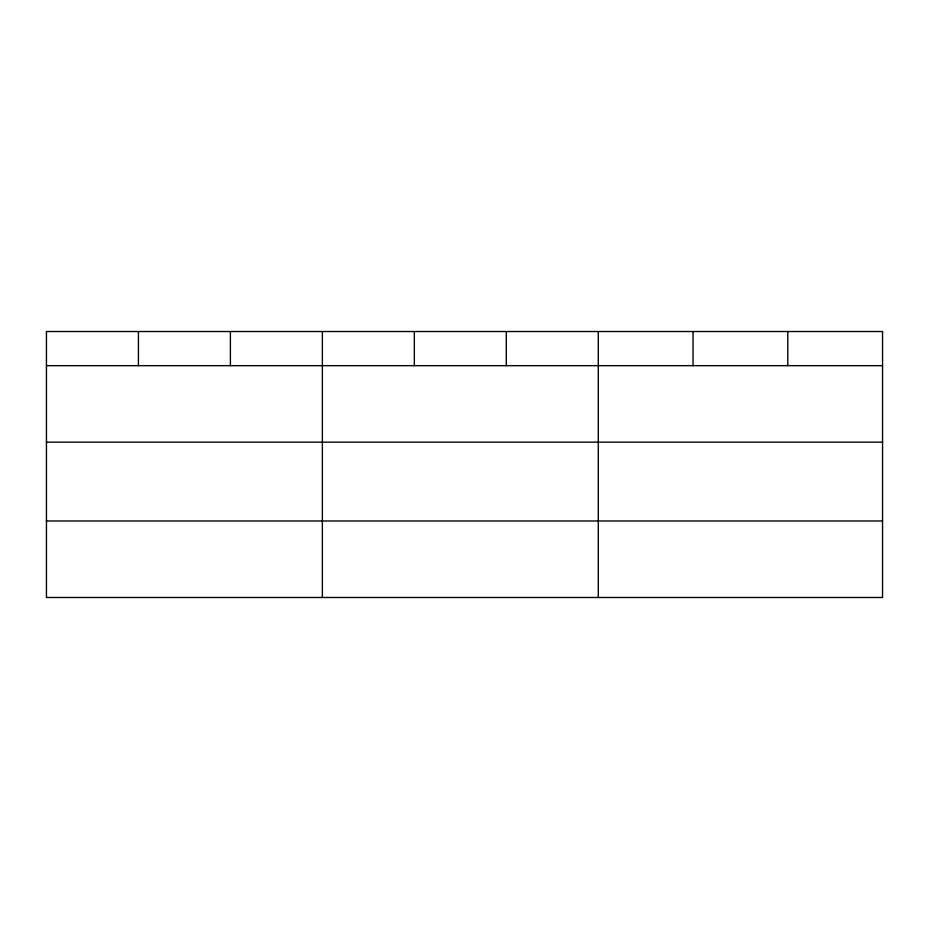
<?xml version="1.0" encoding="UTF-8"?>
<svg xmlns="http://www.w3.org/2000/svg" width="929" height="929" viewBox="0 0 929 929"><rect width="100%" height="100%" fill="white"/><g stroke="black" fill="none" stroke-linecap="round" stroke-linejoin="round"><path stroke-width="1.39" d="M882.55 442.169L882.55 331.514L46.45 331.514L46.45 597.486L882.55 597.486L882.55 442.169L46.45 442.169M46.45 365.666L882.55 365.666M46.45 520.983L882.55 520.983M787.792 331.514L787.792 365.666M693.034 331.514L693.034 365.666M598.276 331.514L598.276 597.486M506.305 331.514L506.305 365.666M414.334 331.514L414.334 365.666M322.363 331.514L322.363 597.486M230.392 331.514L230.392 365.666M138.421 331.514L138.421 365.666"/></g></svg>
